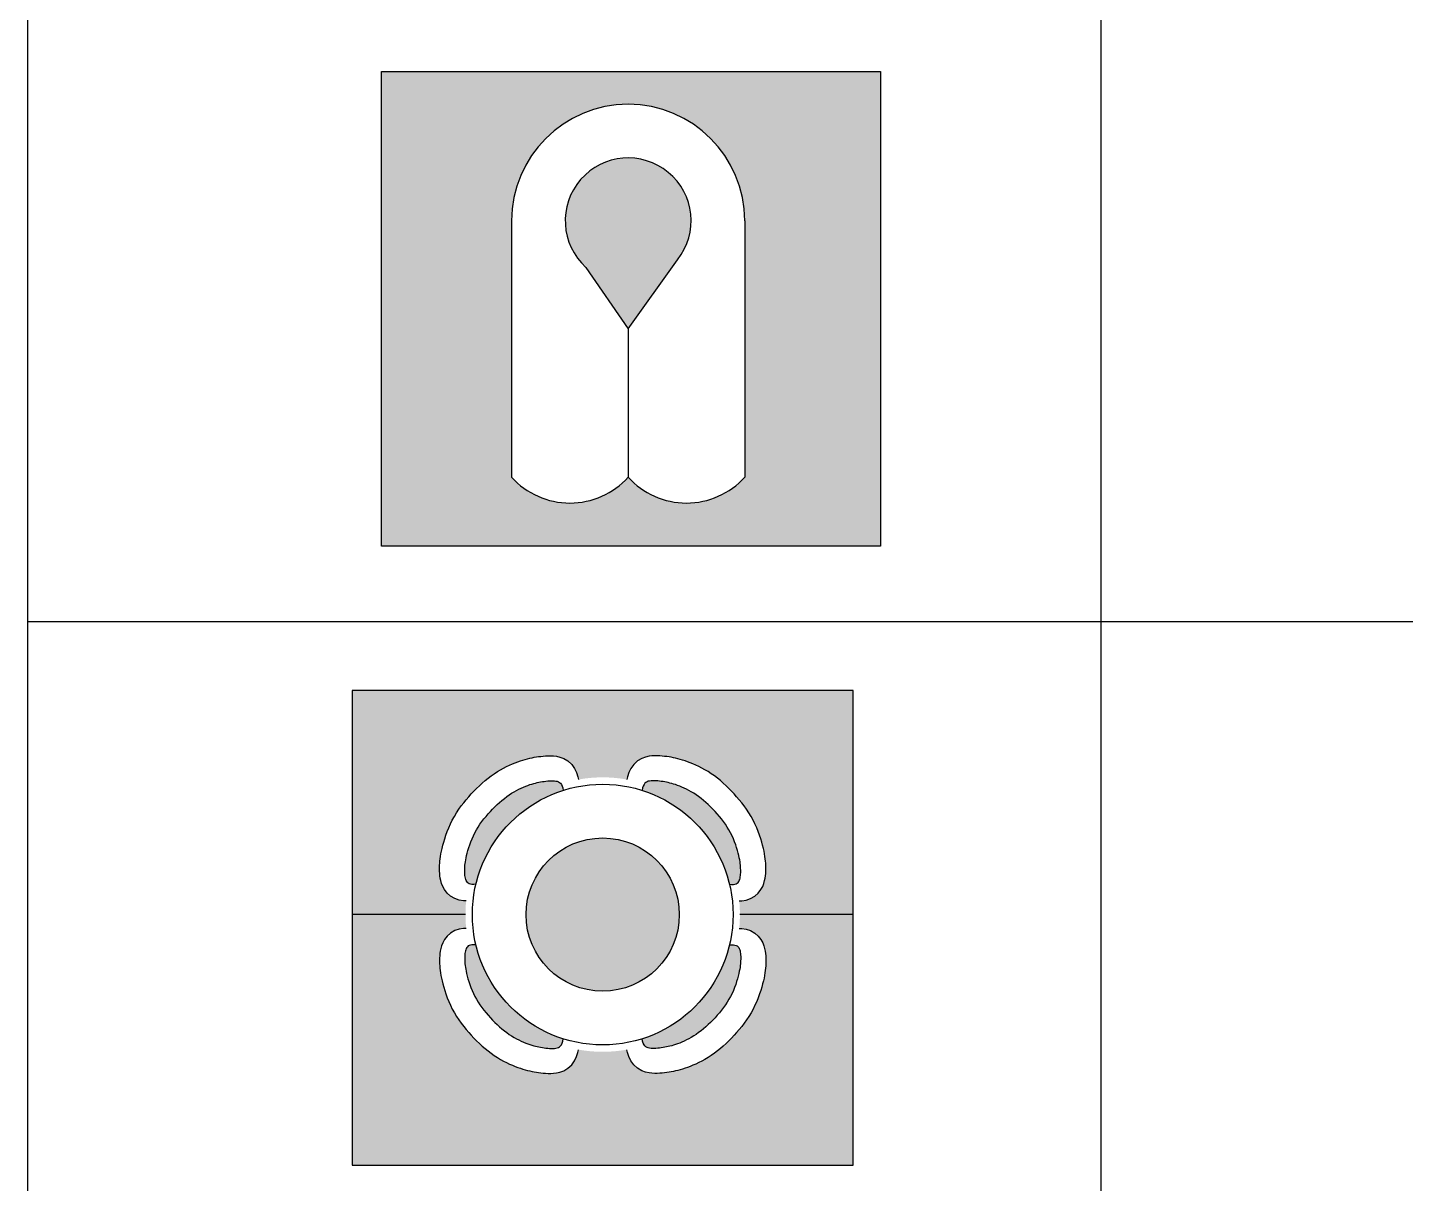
# Model space of a CAD drawing. Header units: millimetres. Extents: x 275 to 18701, y 84 to 132086.
# Drawn here: x 275 to 3552, y 42494 to 45243 of the extents above; entities that cross this region are included whole.
import ezdxf

# ---------------------------------------------------------------- set-up
doc = ezdxf.new("R2010")
doc.units = ezdxf.units.MM
doc.layers.add('H', color=7, linetype='Continuous')
doc.layers.add('LSA', color=74, linetype='Continuous')

# ---------------------------------------------------------------- blocks, each defined once
blk = doc.blocks.new('A$C5CC80FB3')
at = {"layer": 'LSA', "linetype": 'Continuous'}
h = blk.add_hatch(color=256, dxfattribs=at)
h.paths.add_polyline_path([(908.2, 854.9), (9.4, 854.9), (9.4, 0), (908.2, 0), (908.2, 854.9)])
h.paths.add_polyline_path([(663.8, 585.7), (663.8, 124, -0.442202), (453.9, 124, -0.442202), (244, 124), (244, 585.7, -1), (663.8, 585.7)], flags=16)
h.paths.add_polyline_path([(542.9, 515.5), (453.9, 391.4), (377.6, 501.9, -2.298904), (542.9, 515.5)], flags=0)
at = {"layer": 'H'}
blk.add_lwpolyline([(9.4, 854.9), (908.2, 854.9), (908.2, 0), (9.4, 0)], close=True, dxfattribs=at)
at = {"layer": 'LSA'}
for p, q in [((244, 585.7), (244, 124)), ((663.8, 585.7), (663.8, 124)), ((377.6, 501.9), (453.9, 391.4)), ((453.9, 391.4), (542.9, 515.5)), ((453.9, 391.4), (453.9, 124))]:
    blk.add_line(p, q, dxfattribs=at)
for centre, radius, start, end in [((453.9, 585.7), 209.9, 0, 180), ((453.9, 585.7), 113.3, 321.7359, 227.7017), ((349, 219.4), 141.9, 222.2897, 317.7103), ((558.8, 219.4), 141.9, 222.2897, 317.7103)]:
    blk.add_arc(centre, radius, start, end, dxfattribs=at)
blk = doc.blocks.new('WEWEW')
at = {"layer": 'LSA'}
for points in [[(264742.1, 142803.6), (263915.1, 142803.6), (263915.1, 142433.8), (264102.2, 142433.8, -0.025217), (264103.3, 142456.6), (264098.9, 142456.7), (264091.9, 142457.8), (264084.6, 142460.3), (264077.7, 142464.2), (264071.8, 142469.4), (264067.5, 142475.1), (264064.6, 142480.4), (264062.7, 142485.3), (264061.4, 142489.8), (264060.5, 142494.1), (264060, 142498), (264059.6, 142501.8), (264059.4, 142505.3), (264059.4, 142508.7), (264059.4, 142511.9), (264059.5, 142515.2), (264059.6, 142518.6), (264059.9, 142522.2), (264060.3, 142526), (264060.8, 142529.9), (264061.5, 142534.1), (264062.4, 142538.5), (264063.5, 142543.1), (264064.7, 142548.1), (264066.2, 142553.4), (264067.9, 142559), (264069.8, 142564.8), (264072, 142570.9), (264074.5, 142577), (264077.3, 142583.3), (264080.4, 142589.6), (264083.8, 142595.8), (264087.4, 142601.7), (264091.2, 142607.5), (264095.1, 142613), (264099.2, 142618.2), (264103.3, 142623.3), (264107.6, 142628.2), (264111.8, 142632.9), (264116.1, 142637.5), (264120.6, 142642), (264125.1, 142646.4), (264129.8, 142650.7), (264134.5, 142654.8), (264139.4, 142658.8), (264144.4, 142662.7), (264149.6, 142666.3), (264154.8, 142669.7), (264159.9, 142672.8), (264165, 142675.6), (264170, 142678.1), (264174.9, 142680.4), (264179.7, 142682.5), (264184.2, 142684.3), (264188.5, 142686), (264192.7, 142687.4), (264196.8, 142688.8), (264200.7, 142689.9), (264204.6, 142690.9), (264208.3, 142691.8), (264212, 142692.6), (264215.6, 142693.3), (264219.2, 142693.9), (264222.8, 142694.5), (264226.5, 142694.9), (264230.4, 142695.4), (264234.4, 142695.7), (264238.5, 142695.8), (264242.8, 142695.8), (264247.3, 142695.6), (264252.2, 142695), (264257.8, 142693.7), (264264.3, 142691.4), (264271.2, 142687.4), (264277.5, 142681.7), (264282.3, 142675), (264285.6, 142668.1), (264287.8, 142661.3), (264288.8, 142656.7, -0.088629), (264368.4, 142656.7), (264369.4, 142661.3), (264371.6, 142668.1), (264374.9, 142675), (264379.7, 142681.7), (264386, 142687.4), (264392.9, 142691.4), (264399.4, 142693.7), (264405, 142695), (264409.9, 142695.6), (264414.4, 142695.8), (264418.7, 142695.8), (264422.8, 142695.7), (264426.8, 142695.4), (264430.7, 142694.9), (264434.4, 142694.5), (264438, 142693.9), (264441.6, 142693.3), (264445.2, 142692.6), (264448.9, 142691.8), (264452.6, 142690.9), (264456.5, 142689.9), (264460.4, 142688.8), (264464.5, 142687.4), (264468.6, 142686), (264473, 142684.3), (264477.5, 142682.5), (264482.3, 142680.4), (264487.1, 142678.1), (264492.2, 142675.6), (264497.3, 142672.8), (264502.4, 142669.7), (264507.6, 142666.3), (264512.8, 142662.7), (264517.8, 142658.8), (264522.7, 142654.8), (264527.4, 142650.7), (264532.1, 142646.4), (264536.6, 142642), (264541.1, 142637.5), (264545.4, 142632.9), (264549.6, 142628.2), (264553.9, 142623.3), (264558, 142618.2), (264562.1, 142613), (264566, 142607.5), (264569.8, 142601.7), (264573.4, 142595.8), (264576.8, 142589.6), (264579.9, 142583.3), (264582.7, 142577), (264585.2, 142570.9), (264587.4, 142564.8), (264589.3, 142559), (264591, 142553.4), (264592.5, 142548.1), (264593.7, 142543.1), (264594.8, 142538.5), (264595.7, 142534.1), (264596.4, 142529.9), (264596.9, 142526), (264597.3, 142522.2), (264597.6, 142518.6), (264597.7, 142515.2), (264597.8, 142511.9), (264597.8, 142508.7), (264597.8, 142505.3), (264597.6, 142501.8), (264597.2, 142498), (264596.7, 142494.1), (264595.8, 142489.8), (264594.5, 142485.3), (264592.6, 142480.4), (264589.7, 142475.1), (264585.4, 142469.4), (264579.5, 142464.2), (264572.6, 142460.3), (264565.3, 142457.8), (264558.3, 142456.7), (264553.9, 142456.6, -0.025217), (264555, 142433.8), (264742.1, 142433.8), (264742.1, 142803.6)], [(264120.3, 142573.6), (264123.1, 142578.3), (264126.1, 142582.8), (264129.3, 142587.3), (264132.7, 142591.6), (264136.1, 142595.8), (264139.6, 142599.9), (264143.3, 142603.9), (264147, 142607.9), (264150.7, 142611.7), (264154.6, 142615.4), (264158.4, 142618.9), (264162.3, 142622.3), (264166.3, 142625.6), (264170.3, 142628.6), (264174.3, 142631.5), (264178.3, 142634.1), (264182.4, 142636.5), (264186.4, 142638.7), (264190.3, 142640.7), (264194.2, 142642.6), (264198, 142644.2), (264201.6, 142645.7), (264205.1, 142647), (264208.5, 142648.2), (264211.6, 142649.2), (264214.7, 142650.1), (264217.6, 142650.9), (264220.5, 142651.6), (264223.4, 142652.2), (264226.2, 142652.7), (264229.1, 142653.2), (264232, 142653.6), (264235, 142654), (264237.9, 142654.3), (264240.8, 142654.6), (264243.6, 142654.7), (264246.3, 142654.7), (264248.9, 142654.5), (264251.3, 142654.2), (264253.5, 142653.7), (264255.5, 142653), (264257.4, 142651.9), (264259, 142650.4), (264260.4, 142648.5), (264261.7, 142645.9), (264262.7, 142642.7), (264263.5, 142638.8, 0.263076), (264119.4, 142483.8), (264115.9, 142483.5), (264112.9, 142483.6), (264110.4, 142484), (264108.4, 142484.7), (264106.7, 142485.6), (264105.3, 142486.9), (264104.2, 142488.3), (264103.3, 142489.9), (264102.6, 142491.8), (264102, 142493.7), (264101.6, 142495.9), (264101.3, 142498.1), (264101.1, 142500.4), (264100.9, 142502.8), (264100.9, 142505.2), (264100.9, 142507.7), (264101, 142510.1), (264101.1, 142512.6), (264101.3, 142515.2), (264101.6, 142518), (264102, 142520.9), (264102.5, 142524), (264103.2, 142527.4), (264104, 142531.2), (264105, 142535.2), (264106.2, 142539.6), (264107.6, 142544.3), (264109.2, 142549.1), (264111, 142554), (264113, 142559), (264115.2, 142563.9), (264117.7, 142568.8), (264120.3, 142573.6)], [(264537.8, 142483.8), (264541.3, 142483.5), (264544.3, 142483.6), (264546.7, 142484), (264548.8, 142484.7), (264550.5, 142485.6), (264551.9, 142486.9), (264553, 142488.3), (264553.9, 142489.9), (264554.6, 142491.8), (264555.2, 142493.7), (264555.6, 142495.9), (264555.9, 142498.1), (264556.1, 142500.4), (264556.3, 142502.8), (264556.3, 142505.2), (264556.3, 142507.7), (264556.2, 142510.1), (264556.1, 142512.6), (264555.9, 142515.2), (264555.6, 142518), (264555.2, 142520.9), (264554.7, 142524), (264554, 142527.4), (264553.2, 142531.2), (264552.2, 142535.2), (264551, 142539.6), (264549.6, 142544.3), (264548, 142549.1), (264546.2, 142554), (264544.2, 142559), (264542, 142563.9), (264539.5, 142568.8), (264536.9, 142573.6), (264534.1, 142578.3), (264531, 142582.8), (264527.9, 142587.3), (264524.5, 142591.6), (264521.1, 142595.8), (264517.6, 142599.9), (264513.9, 142603.9), (264510.2, 142607.9), (264506.5, 142611.7), (264502.6, 142615.4), (264498.8, 142618.9), (264494.9, 142622.3), (264490.9, 142625.6), (264486.9, 142628.6), (264482.9, 142631.5), (264478.9, 142634.1), (264474.8, 142636.5), (264470.8, 142638.7), (264466.9, 142640.7), (264463, 142642.6), (264459.2, 142644.2), (264455.6, 142645.7), (264452.1, 142647), (264448.7, 142648.2), (264445.6, 142649.2), (264442.5, 142650.1), (264439.6, 142650.9), (264436.7, 142651.6), (264433.8, 142652.2), (264431, 142652.7), (264428.1, 142653.2), (264425.2, 142653.6), (264422.2, 142654), (264419.3, 142654.3), (264416.4, 142654.6), (264413.6, 142654.7), (264410.9, 142654.7), (264408.3, 142654.5), (264405.9, 142654.2), (264403.7, 142653.7), (264401.7, 142653), (264399.8, 142651.9), (264398.2, 142650.4), (264396.8, 142648.5), (264395.5, 142645.9), (264394.5, 142642.7), (264393.7, 142638.8, -0.263076), (264537.8, 142483.8)], [(264455, 142433.8, 1), (264202.1, 142433.8, 1), (264455, 142433.8, 1)], [(264742.1, 142020.3), (263915.1, 142020.3), (263915.1, 142433.8), (264102.2, 142433.8, 0.025217), (264103.3, 142411), (264098.9, 142410.9), (264091.9, 142409.8), (264084.6, 142407.3), (264077.7, 142403.4), (264071.8, 142398.2), (264067.5, 142392.5), (264064.6, 142387.2), (264062.7, 142382.3), (264061.4, 142377.8), (264060.5, 142373.6), (264060, 142369.6), (264059.6, 142365.8), (264059.4, 142362.3), (264059.4, 142358.9), (264059.4, 142355.7), (264059.5, 142352.4), (264059.6, 142349), (264059.9, 142345.4), (264060.3, 142341.6), (264060.8, 142337.7), (264061.5, 142333.5), (264062.4, 142329.1), (264063.5, 142324.5), (264064.7, 142319.5), (264066.2, 142314.2), (264067.9, 142308.6), (264069.8, 142302.8), (264072, 142296.7), (264074.5, 142290.6), (264077.3, 142284.3), (264080.4, 142278), (264083.8, 142271.8), (264087.4, 142265.9), (264091.2, 142260.1), (264095.1, 142254.7), (264099.2, 142249.4), (264103.3, 142244.3), (264107.6, 142239.4), (264111.8, 142234.7), (264116.1, 142230.1), (264120.6, 142225.6), (264125.1, 142221.2), (264129.8, 142216.9), (264134.5, 142212.8), (264139.4, 142208.8), (264144.4, 142205), (264149.6, 142201.3), (264154.8, 142197.9), (264159.9, 142194.8), (264165, 142192), (264170, 142189.5), (264174.9, 142187.2), (264179.7, 142185.1), (264184.2, 142183.3), (264188.5, 142181.6), (264192.7, 142180.2), (264196.8, 142178.9), (264200.7, 142177.7), (264204.6, 142176.7), (264208.3, 142175.8), (264212, 142175), (264215.6, 142174.3), (264219.2, 142173.7), (264222.8, 142173.2), (264226.5, 142172.7), (264230.4, 142172.3), (264234.4, 142171.9), (264238.5, 142171.8), (264242.8, 142171.8), (264247.3, 142172), (264252.2, 142172.6), (264257.8, 142173.9), (264264.3, 142176.2), (264271.2, 142180.3), (264277.5, 142185.9), (264282.3, 142192.6), (264285.6, 142199.5), (264287.8, 142206.3), (264288.8, 142210.9, 0.088629), (264368.4, 142210.9), (264369.4, 142206.3), (264371.6, 142199.5), (264374.9, 142192.6), (264379.7, 142185.9), (264386, 142180.3), (264392.9, 142176.2), (264399.4, 142173.9), (264405, 142172.6), (264409.9, 142172), (264414.4, 142171.8), (264418.7, 142171.8), (264422.8, 142171.9), (264426.8, 142172.3), (264430.7, 142172.7), (264434.4, 142173.2), (264438, 142173.7), (264441.6, 142174.3), (264445.2, 142175), (264448.9, 142175.8), (264452.6, 142176.7), (264456.5, 142177.7), (264460.4, 142178.9), (264464.5, 142180.2), (264468.6, 142181.6), (264473, 142183.3), (264477.5, 142185.1), (264482.3, 142187.2), (264487.1, 142189.5), (264492.2, 142192), (264497.3, 142194.8), (264502.4, 142197.9), (264507.6, 142201.3), (264512.8, 142205), (264517.8, 142208.8), (264522.7, 142212.8), (264527.4, 142216.9), (264532.1, 142221.2), (264536.6, 142225.6), (264541.1, 142230.1), (264545.4, 142234.7), (264549.6, 142239.4), (264553.9, 142244.3), (264558, 142249.4), (264562.1, 142254.7), (264566, 142260.1), (264569.8, 142265.9), (264573.4, 142271.8), (264576.8, 142278), (264579.9, 142284.3), (264582.7, 142290.6), (264585.2, 142296.7), (264587.4, 142302.8), (264589.3, 142308.6), (264591, 142314.2), (264592.5, 142319.5), (264593.7, 142324.5), (264594.8, 142329.1), (264595.7, 142333.5), (264596.4, 142337.7), (264596.9, 142341.6), (264597.3, 142345.4), (264597.6, 142349), (264597.7, 142352.4), (264597.8, 142355.7), (264597.8, 142358.9), (264597.8, 142362.3), (264597.6, 142365.8), (264597.2, 142369.6), (264596.7, 142373.6), (264595.8, 142377.8), (264594.5, 142382.3), (264592.6, 142387.2), (264589.7, 142392.5), (264585.4, 142398.2), (264579.5, 142403.4), (264572.6, 142407.3), (264565.3, 142409.8), (264558.3, 142410.9), (264553.9, 142411, 0.025217), (264555, 142433.8), (264742.1, 142433.8), (264742.1, 142020.3)], [(264120.3, 142294), (264123.1, 142289.3), (264126.1, 142284.8), (264129.3, 142280.4), (264132.7, 142276), (264136.1, 142271.8), (264139.6, 142267.7), (264143.3, 142263.7), (264147, 142259.8), (264150.7, 142255.9), (264154.6, 142252.2), (264158.4, 142248.7), (264162.3, 142245.3), (264166.3, 142242), (264170.3, 142239), (264174.3, 142236.2), (264178.3, 142233.5), (264182.4, 142231.1), (264186.4, 142228.9), (264190.3, 142226.9), (264194.2, 142225.1), (264198, 142223.4), (264201.6, 142221.9), (264205.1, 142220.6), (264208.5, 142219.4), (264211.6, 142218.4), (264214.7, 142217.5), (264217.6, 142216.7), (264220.5, 142216), (264223.4, 142215.4), (264226.2, 142214.9), (264229.1, 142214.4), (264232, 142214), (264235, 142213.6), (264237.9, 142213.3), (264240.8, 142213), (264243.6, 142212.9), (264246.3, 142212.9), (264248.9, 142213.1), (264251.3, 142213.4), (264253.5, 142213.9), (264255.5, 142214.6), (264257.4, 142215.7), (264259, 142217.2), (264260.4, 142219.1), (264261.7, 142221.7), (264262.7, 142224.9), (264263.5, 142228.8, -0.263076), (264119.4, 142383.8), (264115.9, 142384.1), (264112.9, 142384), (264110.4, 142383.6), (264108.4, 142382.9), (264106.7, 142382), (264105.3, 142380.8), (264104.2, 142379.3), (264103.3, 142377.7), (264102.6, 142375.8), (264102, 142373.9), (264101.6, 142371.7), (264101.3, 142369.5), (264101.1, 142367.2), (264100.9, 142364.8), (264100.9, 142362.4), (264100.9, 142360), (264101, 142357.5), (264101.1, 142355), (264101.3, 142352.4), (264101.6, 142349.7), (264102, 142346.7), (264102.5, 142343.6), (264103.2, 142340.2), (264104, 142336.4), (264105, 142332.4), (264106.2, 142328), (264107.6, 142323.4), (264109.2, 142318.6), (264111, 142313.6), (264113, 142308.7), (264115.2, 142303.7), (264117.7, 142298.8), (264120.3, 142294)], [(264536.9, 142294), (264534.1, 142289.3), (264531, 142284.8), (264527.9, 142280.4), (264524.5, 142276), (264521.1, 142271.8), (264517.6, 142267.7), (264513.9, 142263.7), (264510.2, 142259.8), (264506.5, 142255.9), (264502.6, 142252.2), (264498.8, 142248.7), (264494.9, 142245.3), (264490.9, 142242), (264486.9, 142239), (264482.9, 142236.2), (264478.9, 142233.5), (264474.8, 142231.1), (264470.8, 142228.9), (264466.9, 142226.9), (264463, 142225.1), (264459.2, 142223.4), (264455.6, 142221.9), (264452.1, 142220.6), (264448.7, 142219.4), (264445.6, 142218.4), (264442.5, 142217.5), (264439.6, 142216.7), (264436.7, 142216), (264433.8, 142215.4), (264431, 142214.9), (264428.1, 142214.4), (264425.2, 142214), (264422.2, 142213.6), (264419.3, 142213.3), (264416.4, 142213), (264413.6, 142212.9), (264410.9, 142212.9), (264408.3, 142213.1), (264405.9, 142213.4), (264403.7, 142213.9), (264401.7, 142214.6), (264399.8, 142215.7), (264398.2, 142217.2), (264396.8, 142219.1), (264395.5, 142221.7), (264394.5, 142224.9), (264393.7, 142228.8, 0.263076), (264537.8, 142383.8), (264541.3, 142384.1), (264544.3, 142384), (264546.7, 142383.6), (264548.8, 142382.9), (264550.5, 142382), (264551.9, 142380.8), (264553, 142379.3), (264553.9, 142377.7), (264554.6, 142375.8), (264555.2, 142373.9), (264555.6, 142371.7), (264555.9, 142369.5), (264556.1, 142367.2), (264556.3, 142364.8), (264556.3, 142362.4), (264556.3, 142360), (264556.2, 142357.5), (264556.1, 142355), (264555.9, 142352.4), (264555.6, 142349.7), (264555.2, 142346.7), (264554.7, 142343.6), (264554, 142340.2), (264553.2, 142336.4), (264552.2, 142332.4), (264551, 142328), (264549.6, 142323.4), (264548, 142318.6), (264546.2, 142313.6), (264544.2, 142308.7), (264542, 142303.7), (264539.5, 142298.8), (264536.9, 142294)]]:
    blk.add_hatch(color=256, dxfattribs=at).paths.add_polyline_path(points)
for p, q in [((264102.2, 142433.8), (263915.1, 142433.8)), ((264742.1, 142433.8), (264555, 142433.8))]:
    blk.add_line(p, q, dxfattribs=at)
blk.add_lwpolyline([(263915.1, 142020.3), (264742.1, 142020.3), (264742.1, 142803.6), (263915.1, 142803.6)], close=True, dxfattribs=at)
for points in [[(264103.3, 142456.6), (264098.9, 142456.7), (264091.9, 142457.8), (264084.6, 142460.3), (264077.7, 142464.2), (264071.8, 142469.4), (264067.5, 142475.1), (264064.6, 142480.4), (264062.7, 142485.3), (264061.4, 142489.8), (264060.5, 142494.1), (264060, 142498), (264059.6, 142501.8), (264059.4, 142505.3), (264059.4, 142508.7), (264059.4, 142511.9), (264059.5, 142515.2), (264059.6, 142518.6), (264059.9, 142522.2), (264060.3, 142526), (264060.8, 142529.9), (264061.5, 142534.1), (264062.4, 142538.5), (264063.5, 142543.1), (264064.7, 142548.1), (264066.2, 142553.4), (264067.9, 142559), (264069.8, 142564.8), (264072, 142570.9), (264074.5, 142577), (264077.3, 142583.3), (264080.4, 142589.6), (264083.8, 142595.8), (264087.4, 142601.7), (264091.2, 142607.5), (264095.1, 142613), (264099.2, 142618.2), (264103.3, 142623.3), (264107.6, 142628.2), (264111.8, 142632.9), (264116.1, 142637.5), (264120.6, 142642), (264125.1, 142646.4), (264129.8, 142650.7), (264134.5, 142654.8), (264139.4, 142658.8), (264144.4, 142662.7), (264149.6, 142666.3), (264154.8, 142669.7), (264159.9, 142672.8), (264165, 142675.6), (264170, 142678.1), (264174.9, 142680.4), (264179.7, 142682.5), (264184.2, 142684.3), (264188.5, 142686), (264192.7, 142687.4), (264196.8, 142688.8), (264200.7, 142689.9), (264204.6, 142690.9), (264208.3, 142691.8), (264212, 142692.6), (264215.6, 142693.3), (264219.2, 142693.9), (264222.8, 142694.5), (264226.5, 142694.9), (264230.4, 142695.4), (264234.4, 142695.7), (264238.5, 142695.8), (264242.8, 142695.8), (264247.3, 142695.6), (264252.2, 142695), (264257.8, 142693.7), (264264.3, 142691.4), (264271.2, 142687.4), (264277.5, 142681.7), (264282.3, 142675), (264285.6, 142668.1), (264287.8, 142661.3), (264288.8, 142656.7)], [(264553.9, 142456.6), (264558.3, 142456.7), (264565.3, 142457.8), (264572.6, 142460.3), (264579.5, 142464.2), (264585.4, 142469.4), (264589.7, 142475.1), (264592.6, 142480.4), (264594.5, 142485.3), (264595.8, 142489.8), (264596.7, 142494.1), (264597.2, 142498), (264597.6, 142501.8), (264597.8, 142505.3), (264597.8, 142508.7), (264597.8, 142511.9), (264597.7, 142515.2), (264597.6, 142518.6), (264597.3, 142522.2), (264596.9, 142526), (264596.4, 142529.9), (264595.7, 142534.1), (264594.8, 142538.5), (264593.7, 142543.1), (264592.5, 142548.1), (264591, 142553.4), (264589.3, 142559), (264587.4, 142564.8), (264585.2, 142570.9), (264582.7, 142577), (264579.9, 142583.3), (264576.8, 142589.6), (264573.4, 142595.8), (264569.8, 142601.7), (264566, 142607.5), (264562.1, 142613), (264558, 142618.2), (264553.9, 142623.3), (264549.6, 142628.2), (264545.4, 142632.9), (264541.1, 142637.5), (264536.6, 142642), (264532.1, 142646.4), (264527.4, 142650.7), (264522.7, 142654.8), (264517.8, 142658.8), (264512.8, 142662.7), (264507.6, 142666.3), (264502.4, 142669.7), (264497.3, 142672.8), (264492.2, 142675.6), (264487.1, 142678.1), (264482.3, 142680.4), (264477.5, 142682.5), (264473, 142684.3), (264468.6, 142686), (264464.5, 142687.4), (264460.4, 142688.8), (264456.5, 142689.9), (264452.6, 142690.9), (264448.9, 142691.8), (264445.2, 142692.6), (264441.6, 142693.3), (264438, 142693.9), (264434.4, 142694.5), (264430.7, 142694.9), (264426.8, 142695.4), (264422.8, 142695.7), (264418.7, 142695.8), (264414.4, 142695.8), (264409.9, 142695.6), (264405, 142695), (264399.4, 142693.7), (264392.9, 142691.4), (264386, 142687.4), (264379.7, 142681.7), (264374.9, 142675), (264371.6, 142668.1), (264369.4, 142661.3), (264368.4, 142656.7)], [(264119.4, 142483.8), (264115.9, 142483.5), (264112.9, 142483.6), (264110.4, 142484), (264108.4, 142484.7), (264106.7, 142485.6), (264105.3, 142486.9), (264104.2, 142488.3), (264103.3, 142489.9), (264102.6, 142491.8), (264102, 142493.7), (264101.6, 142495.9), (264101.3, 142498.1), (264101.1, 142500.4), (264100.9, 142502.8), (264100.9, 142505.2), (264100.9, 142507.7), (264101, 142510.1), (264101.1, 142512.6), (264101.3, 142515.2), (264101.6, 142518), (264102, 142520.9), (264102.5, 142524), (264103.2, 142527.4), (264104, 142531.2), (264105, 142535.2), (264106.2, 142539.6), (264107.6, 142544.3), (264109.2, 142549.1), (264111, 142554), (264113, 142559), (264115.2, 142563.9), (264117.7, 142568.8), (264120.3, 142573.6), (264123.1, 142578.3), (264126.1, 142582.8), (264129.3, 142587.3), (264132.7, 142591.6), (264136.1, 142595.8), (264139.6, 142599.9), (264143.3, 142603.9), (264147, 142607.9), (264150.7, 142611.7), (264154.6, 142615.4), (264158.4, 142618.9), (264162.3, 142622.3), (264166.3, 142625.6), (264170.3, 142628.6), (264174.3, 142631.5), (264178.3, 142634.1), (264182.4, 142636.5), (264186.4, 142638.7), (264190.3, 142640.7), (264194.2, 142642.6), (264198, 142644.2), (264201.6, 142645.7), (264205.1, 142647), (264208.5, 142648.2), (264211.6, 142649.2), (264214.7, 142650.1), (264217.6, 142650.9), (264220.5, 142651.6), (264223.4, 142652.2), (264226.2, 142652.7), (264229.1, 142653.2), (264232, 142653.6), (264235, 142654), (264237.9, 142654.3), (264240.8, 142654.6), (264243.6, 142654.7), (264246.3, 142654.7), (264248.9, 142654.5), (264251.3, 142654.2), (264253.5, 142653.7), (264255.5, 142653), (264257.4, 142651.9), (264259, 142650.4), (264260.4, 142648.5), (264261.7, 142645.9), (264262.7, 142642.7), (264263.5, 142638.8)], [(264537.8, 142483.8), (264541.3, 142483.5), (264544.3, 142483.6), (264546.7, 142484), (264548.8, 142484.7), (264550.5, 142485.6), (264551.9, 142486.9), (264553, 142488.3), (264553.9, 142489.9), (264554.6, 142491.8), (264555.2, 142493.7), (264555.6, 142495.9), (264555.9, 142498.1), (264556.1, 142500.4), (264556.3, 142502.8), (264556.3, 142505.2), (264556.3, 142507.7), (264556.2, 142510.1), (264556.1, 142512.6), (264555.9, 142515.2), (264555.6, 142518), (264555.2, 142520.9), (264554.7, 142524), (264554, 142527.4), (264553.2, 142531.2), (264552.2, 142535.2), (264551, 142539.6), (264549.6, 142544.3), (264548, 142549.1), (264546.2, 142554), (264544.2, 142559), (264542, 142563.9), (264539.5, 142568.8), (264536.9, 142573.6), (264534.1, 142578.3), (264531, 142582.8), (264527.9, 142587.3), (264524.5, 142591.6), (264521.1, 142595.8), (264517.6, 142599.9), (264513.9, 142603.9), (264510.2, 142607.9), (264506.5, 142611.7), (264502.6, 142615.4), (264498.8, 142618.9), (264494.9, 142622.3), (264490.9, 142625.6), (264486.9, 142628.6), (264482.9, 142631.5), (264478.9, 142634.1), (264474.8, 142636.5), (264470.8, 142638.7), (264466.9, 142640.7), (264463, 142642.6), (264459.2, 142644.2), (264455.6, 142645.7), (264452.1, 142647), (264448.7, 142648.2), (264445.6, 142649.2), (264442.5, 142650.1), (264439.6, 142650.9), (264436.7, 142651.6), (264433.8, 142652.2), (264431, 142652.7), (264428.1, 142653.2), (264425.2, 142653.6), (264422.2, 142654), (264419.3, 142654.3), (264416.4, 142654.6), (264413.6, 142654.7), (264410.9, 142654.7), (264408.3, 142654.5), (264405.9, 142654.2), (264403.7, 142653.7), (264401.7, 142653), (264399.8, 142651.9), (264398.2, 142650.4), (264396.8, 142648.5), (264395.5, 142645.9), (264394.5, 142642.7), (264393.7, 142638.8)], [(264103.3, 142411), (264098.9, 142410.9), (264091.9, 142409.8), (264084.6, 142407.3), (264077.7, 142403.4), (264071.8, 142398.2), (264067.5, 142392.5), (264064.6, 142387.2), (264062.7, 142382.3), (264061.4, 142377.8), (264060.5, 142373.6), (264060, 142369.6), (264059.6, 142365.8), (264059.4, 142362.3), (264059.4, 142358.9), (264059.4, 142355.7), (264059.5, 142352.4), (264059.6, 142349), (264059.9, 142345.4), (264060.3, 142341.6), (264060.8, 142337.7), (264061.5, 142333.5), (264062.4, 142329.1), (264063.5, 142324.5), (264064.7, 142319.5), (264066.2, 142314.2), (264067.9, 142308.6), (264069.8, 142302.8), (264072, 142296.7), (264074.5, 142290.6), (264077.3, 142284.3), (264080.4, 142278), (264083.8, 142271.8), (264087.4, 142265.9), (264091.2, 142260.1), (264095.1, 142254.7), (264099.2, 142249.4), (264103.3, 142244.3), (264107.6, 142239.4), (264111.8, 142234.7), (264116.1, 142230.1), (264120.6, 142225.6), (264125.1, 142221.2), (264129.8, 142216.9), (264134.5, 142212.8), (264139.4, 142208.8), (264144.4, 142205), (264149.6, 142201.3), (264154.8, 142197.9), (264159.9, 142194.8), (264165, 142192), (264170, 142189.5), (264174.9, 142187.2), (264179.7, 142185.1), (264184.2, 142183.3), (264188.5, 142181.6), (264192.7, 142180.2), (264196.8, 142178.9), (264200.7, 142177.7), (264204.6, 142176.7), (264208.3, 142175.8), (264212, 142175), (264215.6, 142174.3), (264219.2, 142173.7), (264222.8, 142173.2), (264226.5, 142172.7), (264230.4, 142172.3), (264234.4, 142171.9), (264238.5, 142171.8), (264242.8, 142171.8), (264247.3, 142172), (264252.2, 142172.6), (264257.8, 142173.9), (264264.3, 142176.2), (264271.2, 142180.3), (264277.5, 142185.9), (264282.3, 142192.6), (264285.6, 142199.5), (264287.8, 142206.3), (264288.8, 142210.9)], [(264553.9, 142411), (264558.3, 142410.9), (264565.3, 142409.8), (264572.6, 142407.3), (264579.5, 142403.4), (264585.4, 142398.2), (264589.7, 142392.5), (264592.6, 142387.2), (264594.5, 142382.3), (264595.8, 142377.8), (264596.7, 142373.6), (264597.2, 142369.6), (264597.6, 142365.8), (264597.8, 142362.3), (264597.8, 142358.9), (264597.8, 142355.7), (264597.7, 142352.4), (264597.6, 142349), (264597.3, 142345.4), (264596.9, 142341.6), (264596.4, 142337.7), (264595.7, 142333.5), (264594.8, 142329.1), (264593.7, 142324.5), (264592.5, 142319.5), (264591, 142314.2), (264589.3, 142308.6), (264587.4, 142302.8), (264585.2, 142296.7), (264582.7, 142290.6), (264579.9, 142284.3), (264576.8, 142278), (264573.4, 142271.8), (264569.8, 142265.9), (264566, 142260.1), (264562.1, 142254.7), (264558, 142249.4), (264553.9, 142244.3), (264549.6, 142239.4), (264545.4, 142234.7), (264541.1, 142230.1), (264536.6, 142225.6), (264532.1, 142221.2), (264527.4, 142216.9), (264522.7, 142212.8), (264517.8, 142208.8), (264512.8, 142205), (264507.6, 142201.3), (264502.4, 142197.9), (264497.3, 142194.8), (264492.2, 142192), (264487.1, 142189.5), (264482.3, 142187.2), (264477.5, 142185.1), (264473, 142183.3), (264468.6, 142181.6), (264464.5, 142180.2), (264460.4, 142178.9), (264456.5, 142177.7), (264452.6, 142176.7), (264448.9, 142175.8), (264445.2, 142175), (264441.6, 142174.3), (264438, 142173.7), (264434.4, 142173.2), (264430.7, 142172.7), (264426.8, 142172.3), (264422.8, 142171.9), (264418.7, 142171.8), (264414.4, 142171.8), (264409.9, 142172), (264405, 142172.6), (264399.4, 142173.9), (264392.9, 142176.2), (264386, 142180.3), (264379.7, 142185.9), (264374.9, 142192.6), (264371.6, 142199.5), (264369.4, 142206.3), (264368.4, 142210.9)], [(264119.4, 142383.8), (264115.9, 142384.1), (264112.9, 142384), (264110.4, 142383.6), (264108.4, 142382.9), (264106.7, 142382), (264105.3, 142380.8), (264104.2, 142379.3), (264103.3, 142377.7), (264102.6, 142375.8), (264102, 142373.9), (264101.6, 142371.7), (264101.3, 142369.5), (264101.1, 142367.2), (264100.9, 142364.8), (264100.9, 142362.4), (264100.9, 142360), (264101, 142357.5), (264101.1, 142355), (264101.3, 142352.4), (264101.6, 142349.7), (264102, 142346.7), (264102.5, 142343.6), (264103.2, 142340.2), (264104, 142336.4), (264105, 142332.4), (264106.2, 142328), (264107.6, 142323.4), (264109.2, 142318.6), (264111, 142313.6), (264113, 142308.7), (264115.2, 142303.7), (264117.7, 142298.8), (264120.3, 142294), (264123.1, 142289.3), (264126.1, 142284.8), (264129.3, 142280.4), (264132.7, 142276), (264136.1, 142271.8), (264139.6, 142267.7), (264143.3, 142263.7), (264147, 142259.8), (264150.7, 142255.9), (264154.6, 142252.2), (264158.4, 142248.7), (264162.3, 142245.3), (264166.3, 142242), (264170.3, 142239), (264174.3, 142236.2), (264178.3, 142233.5), (264182.4, 142231.1), (264186.4, 142228.9), (264190.3, 142226.9), (264194.2, 142225.1), (264198, 142223.4), (264201.6, 142221.9), (264205.1, 142220.6), (264208.5, 142219.4), (264211.6, 142218.4), (264214.7, 142217.5), (264217.6, 142216.7), (264220.5, 142216), (264223.4, 142215.4), (264226.2, 142214.9), (264229.1, 142214.4), (264232, 142214), (264235, 142213.6), (264237.9, 142213.3), (264240.8, 142213), (264243.6, 142212.9), (264246.3, 142212.9), (264248.9, 142213.1), (264251.3, 142213.4), (264253.5, 142213.9), (264255.5, 142214.6), (264257.4, 142215.7), (264259, 142217.2), (264260.4, 142219.1), (264261.7, 142221.7), (264262.7, 142224.9), (264263.5, 142228.8)], [(264537.8, 142383.8), (264541.3, 142384.1), (264544.3, 142384), (264546.7, 142383.6), (264548.8, 142382.9), (264550.5, 142382), (264551.9, 142380.8), (264553, 142379.3), (264553.9, 142377.7), (264554.6, 142375.8), (264555.2, 142373.9), (264555.6, 142371.7), (264555.9, 142369.5), (264556.1, 142367.2), (264556.3, 142364.8), (264556.3, 142362.4), (264556.3, 142360), (264556.2, 142357.5), (264556.1, 142355), (264555.9, 142352.4), (264555.6, 142349.7), (264555.2, 142346.7), (264554.7, 142343.6), (264554, 142340.2), (264553.2, 142336.4), (264552.2, 142332.4), (264551, 142328), (264549.6, 142323.4), (264548, 142318.6), (264546.2, 142313.6), (264544.2, 142308.7), (264542, 142303.7), (264539.5, 142298.8), (264536.9, 142294), (264534.1, 142289.3), (264531, 142284.8), (264527.9, 142280.4), (264524.5, 142276), (264521.1, 142271.8), (264517.6, 142267.7), (264513.9, 142263.7), (264510.2, 142259.8), (264506.5, 142255.9), (264502.6, 142252.2), (264498.8, 142248.7), (264494.9, 142245.3), (264490.9, 142242), (264486.9, 142239), (264482.9, 142236.2), (264478.9, 142233.5), (264474.8, 142231.1), (264470.8, 142228.9), (264466.9, 142226.9), (264463, 142225.1), (264459.2, 142223.4), (264455.6, 142221.9), (264452.1, 142220.6), (264448.7, 142219.4), (264445.6, 142218.4), (264442.5, 142217.5), (264439.6, 142216.7), (264436.7, 142216), (264433.8, 142215.4), (264431, 142214.9), (264428.1, 142214.4), (264425.2, 142214), (264422.2, 142213.6), (264419.3, 142213.3), (264416.4, 142213), (264413.6, 142212.9), (264410.9, 142212.9), (264408.3, 142213.1), (264405.9, 142213.4), (264403.7, 142213.9), (264401.7, 142214.6), (264399.8, 142215.7), (264398.2, 142217.2), (264396.8, 142219.1), (264395.5, 142221.7), (264394.5, 142224.9), (264393.7, 142228.8)]]:
    blk.add_lwpolyline(points, dxfattribs=at)
for radius in [215.1, 126.4]:
    blk.add_circle((264328.6, 142433.8), radius, dxfattribs=at)

msp = doc.modelspace()

# ---------------------------------------------------------------- linework, layer by layer
for p, q in [((275.3, 132086.4), (275.3, 83.8)), ((2827.9, 132086.4), (2827.9, 83.8)), ((275.3, 43830.8), (18700.6, 43830.8))]:
    msp.add_line(p, q)

# ---------------------------------------------------------------- block references
at = {"color": 250, "xscale": 1.320462, "yscale": 1.320462, "zscale": 1.320462}
msp.add_blockref('A$C5CC80FB3', (1104.2, 44010.1), dxfattribs=at)
at = {"xscale": 1.441140274065311, "yscale": 1.441140274065311, "zscale": 1.441140274065311}
msp.add_blockref('WEWEW', (-379291.6, -162133.3), dxfattribs=at)

doc.saveas('drawing.dxf')
